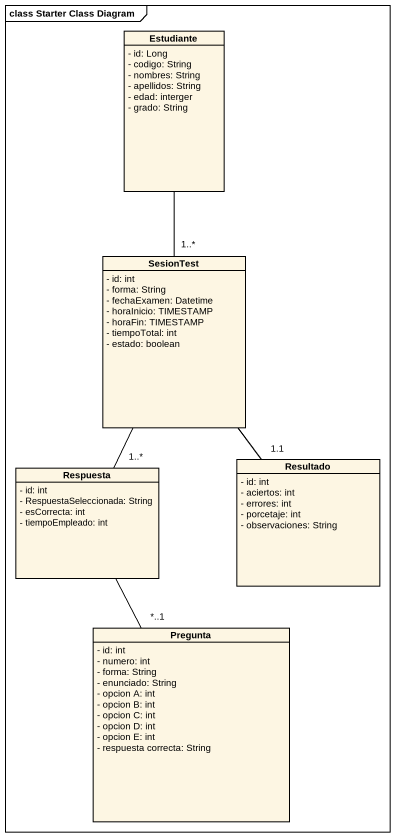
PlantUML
@startuml
mainframe class Starter Class Diagram
hide circle
hide empty members
skinparam classAttributeIconSize 0
class Estudiante {
  - id: Long
  - codigo: String
  - nombres: String
  - apellidos: String
  - edad: interger
  - grado: String
}
class SesionTest {
  - id: int
  - forma: String
  - fechaExamen: Datetime
  - horaInicio: TIMESTAMP
  - horaFin: TIMESTAMP
  - tiempoTotal: int
  - estado: boolean
}
class Respuesta {
  - id: int
  - RespuestaSeleccionada: String
  - esCorrecta: int
  - tiempoEmpleado: int
}
class Resultado {
  - id: int
  - aciertos: int
  - errores: int
  - porcetaje: int
  - observaciones: String
}
class Pregunta {
  - id: int
  - numero: int
  - forma: String
  - enunciado: String
  - opcion A: int
  - opcion B: int
  - opcion C: int
  - opcion D: int
  - opcion E: int
  - respuesta correcta: String
}
Estudiante -- "1..*" SesionTest
SesionTest -- "1..*" Respuesta
SesionTest -- "1.1" Resultado
Respuesta -- "*..1" Pregunta
@enduml
